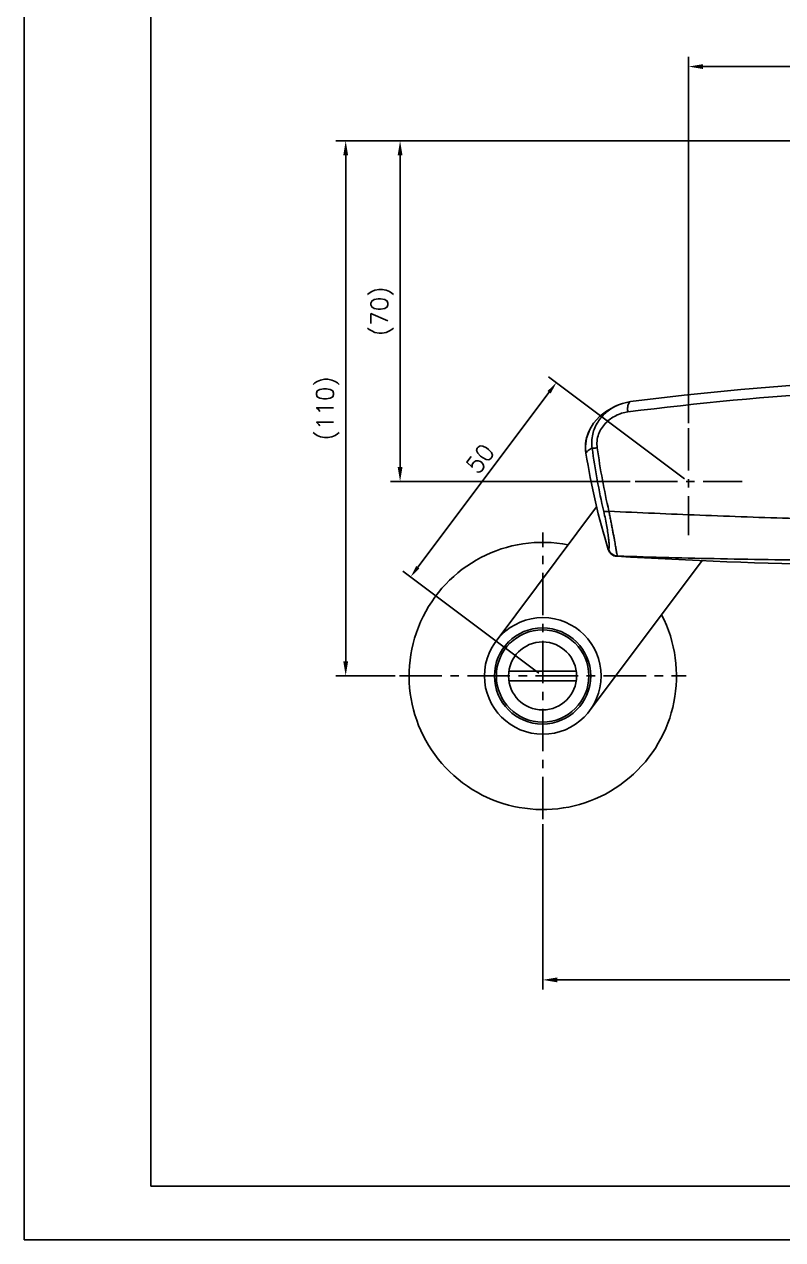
# Model space of a CAD drawing. Extents: x 16492 to 17086, y -11911 to -11491.
# Drawn here: x 16491.8 to 16647.8, y -11910.8 to -11660.6 of the extents above; entities that cross this region are included whole.
import ezdxf

# ---------------------------------------------------------------- set-up
doc = ezdxf.new("R2010")
doc.units = 0
doc.header["$LTSCALE"] = 7
doc.header["$MEASUREMENT"] = 0
doc.linetypes.add('CENTER', pattern=[2, 1.25, -0.25, 0.25, -0.25])
doc.layers.get('0').update_dxf_attribs({"color": 2, "linetype": 'CONTINUOUS'})
for name, color, linetype in [('CL', 1, 'CENTER'), ('D', 2, 'CONTINUOUS'), ('DWG', 7, 'CONTINUOUS')]:
    doc.layers.add(name, color=color, linetype=linetype)
doc.styles.add('GHS', font='ROMANS.shx', dxfattribs={"bigfont": 'GHS.shx'})

msp = doc.modelspace()

# ---------------------------------------------------------------- linework, layer by layer
at = {"color": 4}
for p, q in [((16517.83, -11899.82), (16517.83, -11509.82)), ((17071.83, -11899.82), (16517.83, -11899.82))]:
    msp.add_line(p, q, dxfattribs=at)
at = {"linetype": 'Continuous'}
msp.add_lwpolyline([(16491.83, -11910.82), (17085.83, -11910.82), (17085.83, -11490.82), (16491.83, -11490.82)], close=True, dxfattribs=at)
at = {"layer": 'CL'}
for p, q in [((16628.47, -11743.77), (16628.47, -11765.77)), ((16617.47, -11754.77), (16639.47, -11754.77)), ((16598.47, -11824.28), (16598.47, -11765.28)), ((16568.99, -11794.78), (16627.99, -11794.78))]:
    msp.add_line(p, q, dxfattribs=at)
at = {"layer": 'D'}
for p, q in [((16628.47, -11742.77), (16628.47, -11667.34)), ((16631.47, -11669.34), (16735.47, -11669.34)), ((16598.47, -11825.28), (16598.47, -11859.34)), ((16601.47, -11857.34), (16765.47, -11857.34))]:
    msp.add_line(p, q, dxfattribs=at)
at = {"layer": 'D', "color": 2}
for p, q in [((16682.47, -11684.64), (16555.94, -11684.64)), ((16682.47, -11684.64), (16567.13, -11684.64)), ((16557.94, -11791.78), (16557.94, -11687.64)), ((16569.13, -11751.77), (16569.13, -11687.64)), ((16616.47, -11754.77), (16567.13, -11754.77)), ((16568.13, -11794.78), (16555.94, -11794.78))]:
    msp.add_line(p, q, dxfattribs=at)
at = {"layer": 'D'}
for points in [[(16631.47, -11668.84), (16631.47, -11669.84), (16628.47, -11669.34)], [(16601.47, -11856.84), (16601.47, -11857.84), (16598.47, -11857.34)]]:
    msp.add_solid(points, dxfattribs=at)
at = {"layer": 'D', "color": 2}
for points in [[(16557.44, -11687.64), (16558.44, -11687.64), (16557.94, -11684.64)], [(16568.63, -11687.64), (16569.63, -11687.64), (16569.13, -11684.64)], [(16568.63, -11751.77), (16569.63, -11751.77), (16569.13, -11754.77)], [(16557.44, -11791.78), (16558.44, -11791.78), (16557.94, -11794.78)]]:
    msp.add_solid(points, dxfattribs=at)
at = {"layer": 'DWG', "color": 2}
for p, q in [((16627.67, -11754.17), (16599.69, -11733.19)), ((16572.79, -11772.4), (16599.79, -11736.39)), ((16597.67, -11794.18), (16569.69, -11773.2))]:
    msp.add_line(p, q, dxfattribs=at)
at = {"layer": 'DWG'}
for p, q in [((16616.56, -11738.31), (16616.56, -11738.31)), ((16613.01, -11739.45), (16614.04, -11738.98)), ((16614.03, -11738.99), (16614.04, -11738.98)), ((16608.14, -11744.03), (16608.14, -11744.03)), ((16607.37, -11748.92), (16607.37, -11748.92)), ((16588.88, -11787.59), (16609.56, -11759.99)), ((16611.96, -11768.75), (16611.96, -11768.74)), ((16613.75, -11770.15), (16613.72, -11770.15)), ((16631.28, -11771.04), (16608.09, -11801.98)), ((16598.44, -11793.78), (16591.51, -11793.78)), ((16598.44, -11795.78), (16591.51, -11795.78)), ((16598.44, -11793.78), (16605.37, -11793.78)), ((16598.44, -11795.78), (16605.37, -11795.78))]:
    msp.add_line(p, q, dxfattribs=at)
for points in [[(16616.56, -11738.31), (16627.6, -11736.99), (16639.2, -11735.8), (16651.01, -11734.82)], [(16614.03, -11738.99), (16614.85, -11738.69), (16616.55, -11738.31)], [(16608.14, -11744.03), (16608.95, -11742.72), (16610.21, -11741.33), (16611.58, -11740.27), (16613.01, -11739.45)], [(16607.37, -11748.92), (16607.27, -11747.52), (16607.49, -11745.81), (16608.14, -11744.03)]]:
    msp.add_lwpolyline(points, dxfattribs=at)
for centre, radius in [((16598.49, -11794.78), 12), ((16598.44, -11794.78), 9.9), ((16598.44, -11794.78), 9.5), ((16598.44, -11794.78), 7)]:
    msp.add_circle(centre, radius, dxfattribs=at)
for centre, radius, start, end in [((16615.3, -11747.66), 8.03, 153.0724, 188.9999), ((16766.34, -11725.8), 159.24, 187.9661, 192.7368), ((16764.72, -11726.08), 156.55, 187.9839, 192.8421), ((16748.39, -11726.71), 142.76, 188.9514, 197.1252), ((16598.49, -11794.78), 27.5, 79.0238, 27.2762), ((16613.87, -11768.16), 2, 197.066, 265.8188), ((16613.86, -11768.16), 1.99, 197.2037, 198.4334), ((16613.88, -11768.15), 2.01, 198.4567, 212.2162), ((16613.95, -11768.09), 2, 197.1948, 266.4841), ((16613.88, -11768.15), 2.01, 215.7719, 229.8938), ((16613.88, -11768.12), 2.04, 247.8103, 249.7486), ((16613.93, -11767.64), 2.51, 264.6602, 265.329), ((16613.93, -11767.75), 2.41, 265.3289, 265.8595), ((16683.48, -10571.71), 1200.47, 266.66903, 268.83222), ((16614.52, -11771.04), 1.17, 125.9725, 127.7012)]:
    msp.add_arc(centre, radius, start, end, dxfattribs=at)
for points, knots in [([(16674.51, -11735.81), (16669.46, -11735.92), (16649.9, -11736.68), (16630.4, -11738.61), (16615.98, -11740.44)], [0, 0, 0, 0, 0.257714, 1, 1, 1, 1]), ([(16615.98, -11740.44), (16615.95, -11740.17), (16615.92, -11739.78), (16615.97, -11739.28), (16616.06, -11738.81), (16616.28, -11738.35), (16616.56, -11738.31)], [0, 0, 0, 0, 0.356494, 0.508468, 0.636348, 1, 1, 1, 1]), ([(16608.64, -11747.87), (16608.57, -11747.4), (16608.52, -11746.44), (16608.72, -11745.03), (16609.16, -11743.68), (16610.03, -11742.03), (16611.59, -11740.29), (16613.19, -11739.34), (16614.03, -11738.99)], [0, 0, 0, 0, 0.12833, 0.255766, 0.382216, 0.507591, 0.754899, 1, 1, 1, 1]), ([(16615.98, -11740.44), (16615.55, -11740.5), (16614.7, -11740.68), (16613.48, -11741.17), (16612.36, -11741.85), (16611.02, -11743.02), (16609.75, -11744.99), (16609.55, -11746.9), (16609.69, -11747.82)], [0, 0, 0, 0, 0.121428, 0.242837, 0.364745, 0.487796, 0.738802, 1, 1, 1, 1]), ([(16607.37, -11748.92), (16607.47, -11748.71), (16607.87, -11748.3), (16608.35, -11748.02), (16608.64, -11747.87)], [0, 0, 0, 0, 0.41642, 1, 1, 1, 1]), ([(16609.69, -11747.82), (16609.55, -11747.83), (16609.31, -11747.86), (16609, -11747.88), (16608.78, -11747.88), (16608.67, -11747.88), (16608.64, -11747.87)], [0, 0, 0, 0, 0.390343, 0.690606, 0.890827, 1, 1, 1, 1]), ([(16611.02, -11760.91), (16611.04, -11760.92), (16611.09, -11760.93), (16611.22, -11760.95), (16611.43, -11760.95), (16611.73, -11760.92), (16611.96, -11760.89), (16612.09, -11760.87)], [0, 0, 0, 0, 0.059735, 0.141854, 0.363921, 0.644005, 1, 1, 1, 1]), ([(16612.04, -11768.68), (16612.06, -11768.66), (16612.09, -11768.6), (16612.14, -11768.41), (16612.16, -11768.01), (16612.12, -11767.35), (16612.03, -11766.45), (16611.88, -11765.32), (16611.65, -11763.98), (16611.37, -11762.49), (16611.14, -11761.45), (16611.02, -11760.91)], [0, 0, 0, 0, 0.010224, 0.025454, 0.077311, 0.160962, 0.275641, 0.421241, 0.594414, 0.789874, 1, 1, 1, 1]), ([(16613.83, -11770.09), (16613.82, -11770.06), (16613.81, -11769.99), (16613.75, -11769.74), (16613.66, -11769.25), (16613.56, -11768.65), (16613.45, -11768.02), (16613.34, -11767.45), (16613.24, -11766.81), (16613.1, -11766.1), (16612.96, -11765.34), (16612.8, -11764.52), (16612.63, -11763.66), (16612.46, -11762.76), (16612.29, -11761.82), (16612.16, -11761.19), (16612.09, -11760.87)], [0, 0, 0, 0, 0.008764, 0.025031, 0.080511, 0.166829, 0.221615, 0.284036, 0.353453, 0.430041, 0.51322, 0.602226, 0.696249, 0.794421, 0.895953, 1, 1, 1, 1]), ([(16663.51, -11762.67), (16659.09, -11762.59), (16648.18, -11762.32), (16631.04, -11761.73), (16618.32, -11761.16), (16612.09, -11760.87)], [0, 0, 0, 0, 0.257599, 0.636398, 1, 1, 1, 1]), ([(16612.04, -11768.68), (16612.03, -11768.69), (16612, -11768.71), (16611.98, -11768.73), (16611.96, -11768.74)], [0, 0, 0, 0, 0.268071, 1, 1, 1, 1]), ([(16613.83, -11770.09), (16620.9, -11770.34), (16635.43, -11770.7), (16649.95, -11770.91), (16657.4, -11770.98)], [0, 0, 0, 0, 0.487385, 1, 1, 1, 1])]:
    msp.add_open_spline(points, degree=3, knots=knots, dxfattribs=at)
for points in [[(16613.18, -11770.03), (16613.26, -11770.06), (16613.35, -11770.09), (16613.43, -11770.11)], [(16613.43, -11770.11), (16613.52, -11770.13), (16613.61, -11770.14), (16613.7, -11770.15)], [(16613.75, -11770.15), (16613.77, -11770.14), (16613.78, -11770.12), (16613.8, -11770.11)]]:
    msp.add_open_spline(points, degree=3, dxfattribs=at)
for points in [[(16608.14, -11801.92), (16608.09, -11801.98)], [(16608.2, -11801.83), (16608.14, -11801.92)]]:
    msp.add_spline(points, degree=3, dxfattribs=at)
at = {"layer": 'DWG', "color": 2}
for points in [[(16599.45, -11736.14), (16600.12, -11736.64), (16601.29, -11734.39)], [(16572.45, -11772.15), (16573.12, -11772.65), (16571.29, -11774.4)]]:
    msp.add_solid(points, dxfattribs=at)

# ---------------------------------------------------------------- texts
at = {"layer": 'D', "color": 2, "char_height": 3.5, "attachment_point": 5, "rotation": 90, "style": 'GHS'}
for s, insert in [('\\A1;(70)', (16565.46, -11719.71)), ('\\A1;(110)', (16554.27, -11739.71))]:
    msp.add_mtext(s, dxfattribs=dict(at, insert=insert))
at = {"layer": 'DWG', "color": 2, "insert": (16585.6, -11750.04), "char_height": 3.5, "attachment_point": 5, "rotation": 53.1367, "style": 'GHS'}
msp.add_mtext('\\A1;50', dxfattribs=at)

doc.saveas('drawing.dxf')
